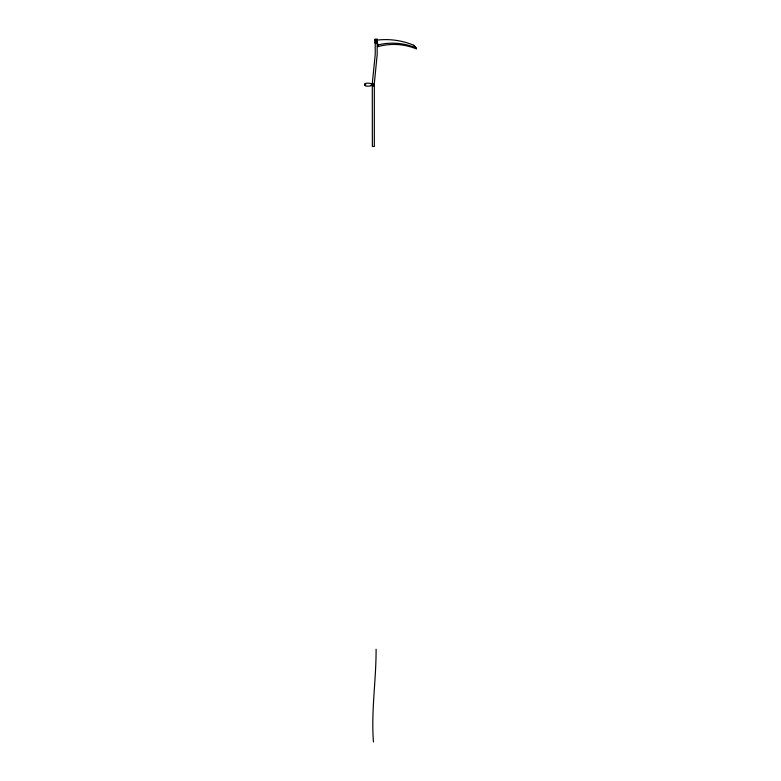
<?xml version="1.0" encoding="UTF-8"?>
<svg xmlns="http://www.w3.org/2000/svg" width="781" height="781" viewBox="0 0 781 781"><rect width="100%" height="100%" fill="white"/><g stroke="black" fill="none" stroke-linecap="round" stroke-linejoin="round"><path stroke-width="1.17" d="M372.098 84.66L371.141 85.49M372.068 85.139L371.961 83.977M373.914 84.895L373.338 85.588M373.494 85.49L373.748 84.182M371.151 83.879L372.078 84.426M371.463 83.762C361.993 80.99 362.384 88.448 371.629 85.529M365.088 85.559L365.733 84.66L365.088 83.762M373.455 85.529L372.82 85.49M377.155 43.043L377.184 54.611L374.333 83.411L372.293 83.479L375.222 54.611L375.222 43.131L377.184 43.043L375.222 43.15M374.919 39.177L377.038 39.05M374.86 39.909L377.174 39.782M375.026 42.721L377.33 42.584M416.205 48.168L413.266 46.87A59.707 59.571 -3.3 0 0 380.737 44.341L377.819 45.034L378.082 46.596A59.102 58.975 -3.3 0 1 416.546 48.949L413.754 45.269A72.535 72.369 -3.3 0 0 377.008 40.114L377.125 42.594L376.872 39.802M413.754 45.288L416.136 48.032M376.979 39.831L378.082 46.616M376.715 39.811L376.872 42.613M376.51 39.821L376.667 42.623M376.276 39.831L376.432 42.633M376.022 39.851L376.178 42.652M375.768 39.86L375.925 42.662M375.524 39.88L375.69 42.682M375.329 39.89L375.485 42.691M375.329 42.701L375.173 39.899L375.231 42.711M376.091 649.245C376.217 680.153 371.063 710.905 373.435 741.95M374.128 84.621L374.177 84.524M374.411 85.89L372.293 85.89L372.371 146.457L374.333 146.457L374.333 85.881"/></g></svg>
